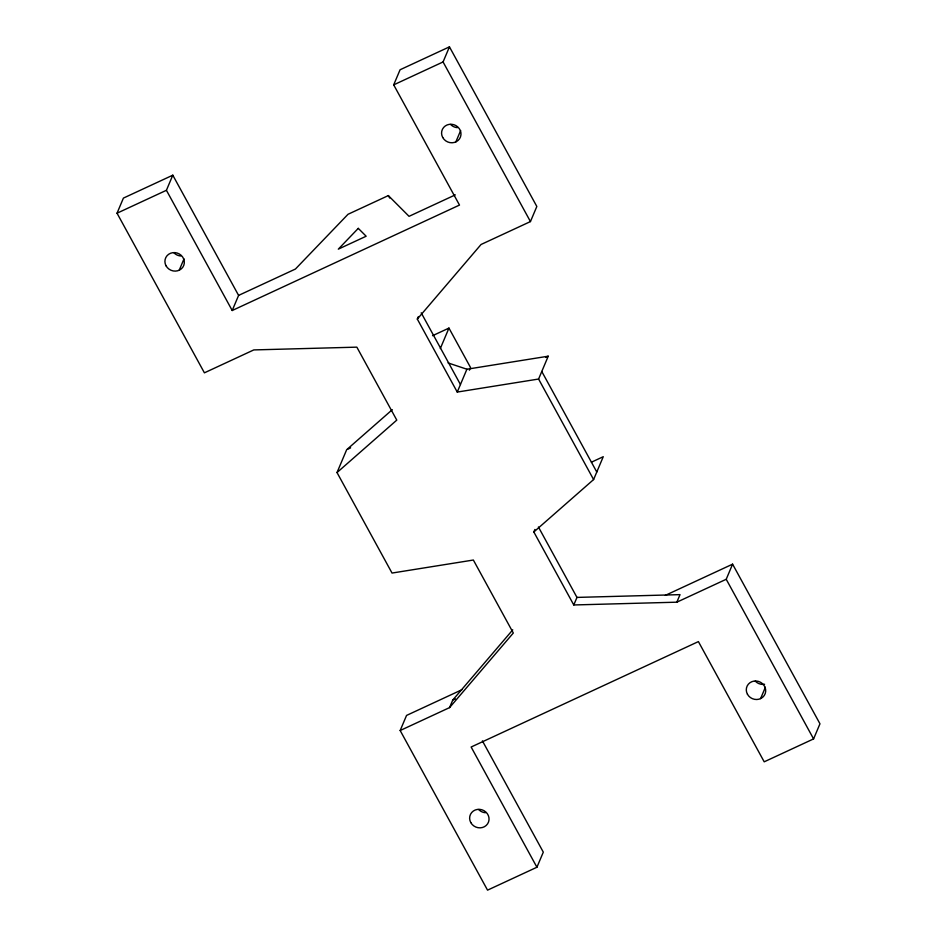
<?xml version="1.0" encoding="UTF-8"?>
<svg xmlns="http://www.w3.org/2000/svg" width="937" height="937" viewBox="0 0 937 937"><rect width="100%" height="100%" fill="white"/><g stroke="black" fill="none" stroke-linecap="round" stroke-linejoin="round"><path stroke-width="1.41" d="M482.414 740.874L543.308 852.143L536.924 867.24L487.545 890.15L400.169 730.52L449.561 707.611L513.312 633.014L473.361 560.033L392.029 573.057L337.015 472.553L396.784 420.116L356.845 347.147L253.786 349.923L204.407 372.832L117.031 213.203L123.415 198.094L172.795 175.184L238.595 295.401L232.212 310.51L166.423 190.293L172.795 175.184M179.213 270.231L183.992 258.905M232.212 310.51L459.493 205.074L393.692 84.857L400.076 69.76L449.455 46.85L536.831 206.48L530.447 221.577L481.056 244.487L417.316 319.084L457.256 392.064L538.588 379.04L548.239 356.201L466.907 369.225L448.073 362.924M393.692 84.857L443.072 61.947L449.455 46.85M455.862 141.885L460.653 130.559M337.015 472.553L346.667 449.713L392.31 409.668M417.316 319.084L418.382 316.577M440.308 348.564L448.952 328.091L470.526 367.515L469.402 370.185M457.256 392.064L466.907 369.225M400.169 730.52L406.553 715.423L461.929 689.726M449.561 707.611L452.747 700.056L512.75 629.851M536.924 867.24L471.135 747.023L698.405 641.599L764.205 761.816L813.585 738.906L819.969 723.797L732.593 564.168L726.222 579.277L676.83 602.186L573.784 604.962L533.832 531.982L534.898 529.464M533.832 531.982L593.601 479.557L603.252 456.706L591.423 462.199M573.784 604.962L576.969 597.408L538.424 526.992M676.83 602.186L680.028 594.632L576.969 597.408M760.586 698.627L765.365 687.301M117.031 213.203L166.423 190.293M455.3 194.873L409.047 216.33L388.34 195.587L348.025 214.28L295.413 269.048L238.595 295.401M432.578 335.692L448.952 328.091M347.978 449.104L350.614 447.874M545.615 357.419L548.239 356.201M665.352 595.358L732.593 564.168M452.747 700.056L455.405 698.826M443.072 61.947L530.447 221.577M726.222 579.277L813.585 738.906M541.785 371.497L596.787 472.002M538.588 379.04L593.601 479.557M388.34 195.587L389.687 198.047M421.205 312.817L460.442 384.51M764.592 684.268A9.815 9.171 22.9 0 1 755.292 681.152M485.401 812.73A9.815 9.171 22.9 0 1 478.631 809.498M180.689 255.988A9.815 9.171 22.9 0 1 173.919 252.756M457.35 127.655A9.815 9.171 22.9 0 1 450.568 124.422M358.285 228.359L338.316 249.148L366.156 236.229L358.285 228.359M747.433 694.223A9.815 9.171 22.9 0 0 764.252 695.512A9.815 9.171 22.9 0 0 756.311 681.012A9.815 9.171 22.9 0 0 747.433 694.223M442.721 137.493A9.815 9.171 22.9 0 0 459.54 138.781A9.815 9.171 22.9 0 0 451.599 124.27A9.815 9.171 22.9 0 0 442.721 137.493M166.06 265.827A9.815 9.171 22.9 0 0 182.879 267.115A9.815 9.171 22.9 0 0 174.938 252.615A9.815 9.171 22.9 0 0 166.06 265.827M470.772 822.557A9.815 9.171 22.9 0 0 487.591 823.857A9.815 9.171 22.9 0 0 479.65 809.345A9.815 9.171 22.9 0 0 470.772 822.557"/></g></svg>
